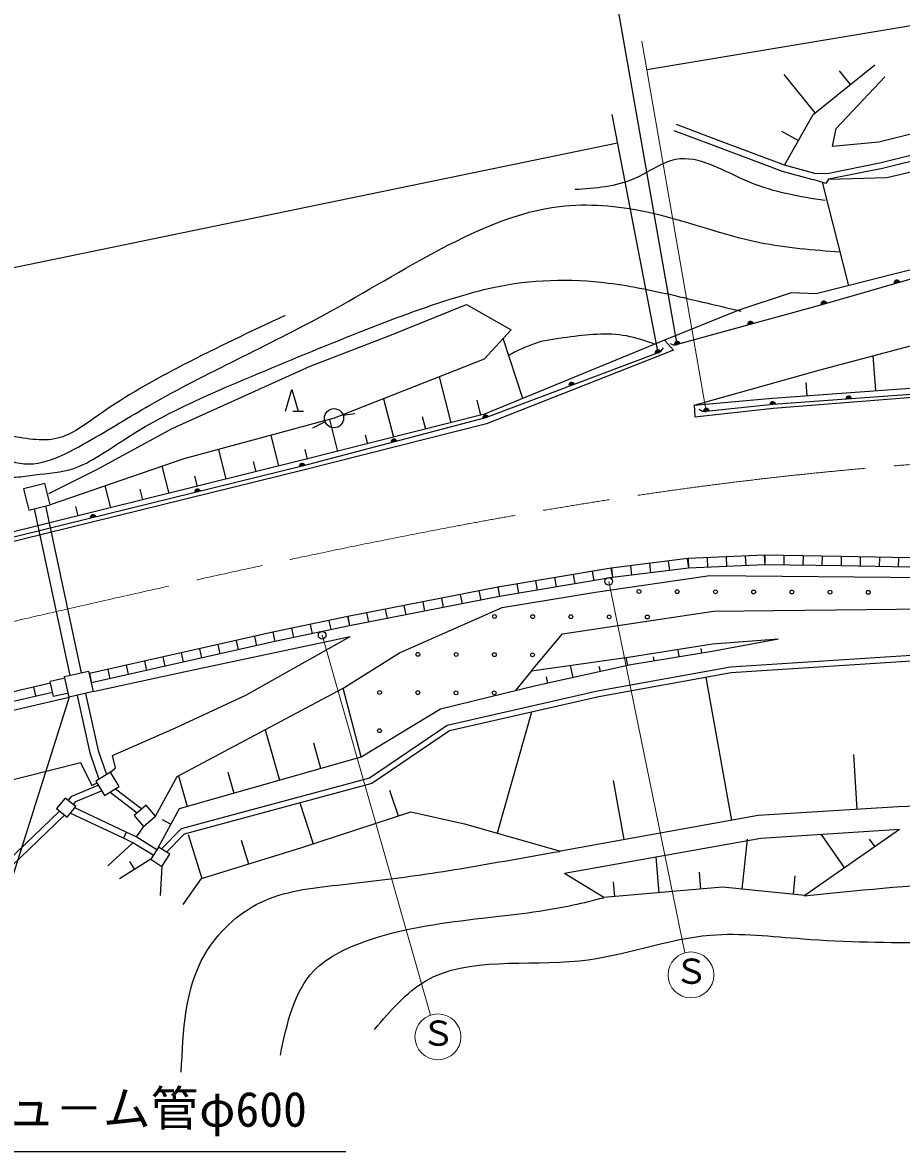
# Model space of a CAD drawing. Units: millimetres, scale not verified. Extents: x 40000 to 680000, y 20000 to 380000.
# Drawn here: x 269662 to 315657, y 290436 to 349515 of the extents above; entities that cross this region are included whole.
import ezdxf
from ezdxf.enums import TextEntityAlignment as Align

# ---------------------------------------------------------------- set-up
doc = ezdxf.new("R2010")
doc.units = ezdxf.units.MM
doc.header["$LTSCALE"] = 1000
doc.linetypes.add('CHAIN', pattern=[18.5, 12, -1.5, 3.5, -1.5])
for name, color, linetype, lineweight in [('M-BGD', 7, 'Continuous', 25), ('M-BMK', 2, 'CHAIN', 13), ('M-STR-HTXT', 7, 'Continuous', 13), ('M-STR-STR3', 7, 'Continuous', 25)]:
    doc.layers.add(name, color=color, linetype=linetype, lineweight=lineweight)
doc.styles.add('ＭＳ ゴシック', font='')
doc.styles.get('ＭＳ ゴシック').set_extended_font_data('MS Gothic')

msp = doc.modelspace()

# ---------------------------------------------------------------- linework, layer by layer
at = {"layer": 'M-BGD'}
for p, q in [((309500, 346804), (311133, 344783)), ((311032, 344701), (314257, 347308)), ((312395, 346983), (312972, 346269)), ((312243, 343963), (314792, 346682)), ((323727, 345562), (314467, 343264)), ((309544, 342053), (311032, 344701)), ((305818, 343074), (303758, 343846)), ((305941, 343402), (303881, 344174)), ((312056, 343029), (312243, 343963)), ((323355, 344352), (314602, 342178)), ((323405, 344055), (314668, 341885)), ((309544, 342053), (305941, 343402)), ((309374, 343837), (310265, 343337)), ((314467, 343264), (312056, 343029)), ((314886, 341413), (323546, 343429)), ((309436, 341720), (305818, 343074)), ((314602, 342178), (311772, 341607)), ((311034, 341288), (309436, 341720)), ((311126, 341625), (309544, 342053)), ((311772, 341607), (311126, 341625)), ((314668, 341885), (311832, 341312)), ((311700, 341098), (311045, 341298)), ((311507, 341157), (312892, 335743)), ((311832, 341312), (311700, 341098)), ((311832, 341312), (314886, 341413)), ((319136, 337341), (311201, 335311)), ((319253, 336993), (311607, 334786)), ((309889, 335375), (307144, 334461)), ((311201, 335311), (309889, 335375)), ((288886, 333131), (292902, 334759)), ((292902, 334759), (295233, 333440)), ((307144, 334461), (303251, 332895)), ((311607, 334786), (303927, 332671)), ((311404, 331349), (321187, 333939)), ((295233, 333440), (293819, 331893)), ((284707, 331532), (288886, 333131)), ((303251, 332895), (293836, 329019)), ((295850, 329849), (294817, 332985)), ((303251, 332895), (303736, 332378)), ((302918, 332238), (293896, 328823)), ((303736, 332378), (293944, 328511)), ((314163, 332079), (314296, 330251)), ((277484, 328271), (284707, 331532)), ((293819, 331893), (285961, 328809)), ((291473, 330972), (292078, 328575)), ((304805, 329494), (311404, 331349)), ((283418, 329185), (283754, 330305)), ((283754, 330305), (284090, 329185)), ((308908, 329857), (316848, 330437)), ((310647, 330681), (310698, 329988)), ((288558, 329828), (289068, 327814)), ((293433, 329751), (293631, 328968)), ((304805, 329494), (308908, 329857)), ((316882, 330105), (308919, 329521)), ((308939, 329336), (316895, 329958)), ((283810, 329185), (284370, 329185)), ((304805, 329494), (304851, 328878)), ((304851, 328878), (308939, 329336)), ((308919, 329521), (305444, 329168)), ((285961, 328809), (278106, 326691)), ((293836, 329019), (284290, 326607)), ((293896, 328823), (284298, 326298)), ((293944, 328511), (284409, 326114)), ((285499, 328625), (284837, 328294)), ((285721, 328744), (286143, 327075)), ((286419, 328975), (287055, 329056)), ((290573, 328903), (290742, 328237)), ((273553, 326120), (277484, 328271)), ((282657, 327918), (283058, 326301)), ((287590, 327933), (287707, 327470)), ((279920, 327180), (280307, 325619)), ((284430, 327173), (284556, 326674)), ((284290, 326607), (267835, 322527)), ((284298, 326298), (267882, 322262)), ((271032, 324870), (273553, 326120)), ((278106, 326691), (271103, 324280)), ((276957, 326296), (277309, 324876)), ((281729, 326538), (281862, 326005)), ((284409, 326114), (267925, 322048)), ((278658, 325779), (278791, 325243)), ((270826, 325391), (269716, 325114)), ((269716, 325114), (269994, 324003)), ((271103, 324280), (270826, 325391)), ((273972, 325268), (274257, 324119)), ((275798, 325090), (275936, 324535)), ((269994, 324003), (271103, 324280)), ((270276, 324073), (272141, 315351)), ((270858, 324219), (272726, 315485)), ((272426, 324190), (272549, 323696)), ((304471, 321461), (300466, 320965)), ((304452, 321458), (304513, 320962)), ((308497, 321641), (304471, 321461)), ((304491, 321461), (304513, 320962)), ((305489, 321506), (305511, 321007)), ((306486, 321551), (306509, 321051)), ((307484, 321595), (307507, 321096)), ((308482, 321640), (308504, 321141)), ((312504, 321577), (308497, 321641)), ((308512, 321641), (308504, 321141)), ((309510, 321625), (309502, 321125)), ((310508, 321609), (310500, 321109)), ((311505, 321593), (311497, 321093)), ((312505, 321577), (312495, 321078)), ((312503, 321577), (312495, 321078)), ((356454, 320716), (312504, 321577)), ((313504, 321558), (313494, 321058)), ((314502, 321538), (314493, 321038)), ((315501, 321519), (315491, 321019)), ((300466, 320965), (294535, 319975)), ((300455, 320963), (300537, 320470)), ((300476, 320966), (300537, 320470)), ((304513, 320962), (300537, 320470)), ((301470, 321089), (301531, 320593)), ((302464, 321212), (302525, 320716)), ((303458, 321335), (303519, 320839)), ((308504, 321141), (304513, 320962)), ((312495, 321078), (308504, 321141)), ((356441, 320216), (312495, 321078)), ((300537, 320470), (294625, 319483)), ((296513, 320305), (296596, 319812)), ((297499, 320470), (297581, 319977)), ((298484, 320634), (298567, 320141)), ((299470, 320799), (299552, 320305)), ((299652, 319707), (305630, 320576)), ((305630, 320576), (324691, 320409)), ((294535, 319975), (286678, 318426)), ((293547, 319780), (293644, 319290)), ((294528, 319974), (294625, 319483)), ((294543, 319977), (294625, 319483)), ((294760, 318902), (299652, 319707)), ((295528, 320141), (295610, 319648)), ((294625, 319483), (286777, 317936)), ((290604, 319200), (290701, 318709)), ((291585, 319394), (291682, 318903)), ((292566, 319587), (292663, 319096)), ((287661, 318620), (287758, 318129)), ((288642, 318813), (288739, 318323)), ((289394, 316534), (294760, 318902)), ((289623, 319007), (289720, 318516)), ((297913, 317516), (305818, 318717)), ((305818, 318717), (321130, 318869)), ((286678, 318426), (282764, 317609)), ((286777, 317936), (282870, 317121)), ((284721, 318018), (284824, 317528)), ((285698, 318221), (285800, 317732)), ((286675, 318425), (286777, 317936)), ((286680, 318426), (286777, 317936)), ((282764, 317609), (273165, 315449)), ((278107, 315528), (286815, 317381)), ((281341, 314319), (286815, 317381)), ((281801, 317392), (281910, 316905)), ((282760, 317608), (282870, 317121)), ((282768, 317610), (282870, 317121)), ((283745, 317814), (283847, 317324)), ((296300, 315583), (297913, 317516)), ((305750, 316616), (309220, 317267)), ((305766, 316995), (309220, 317267)), ((282870, 317121), (273275, 314961)), ((278922, 316745), (279032, 316257)), ((279882, 316961), (279991, 316473)), ((280841, 317177), (280951, 316689)), ((301478, 316325), (305766, 316995)), ((303948, 316685), (304005, 316334)), ((305163, 316755), (305200, 316527)), ((276044, 316097), (276153, 315609)), ((277003, 316313), (277113, 315825)), ((277963, 316529), (278072, 316041)), ((286447, 314683), (289394, 316534)), ((296300, 315583), (301478, 316325)), ((301229, 316285), (301318, 315889)), ((301492, 315928), (305750, 316616)), ((302664, 316322), (302696, 316123)), ((317464, 316483), (306711, 315781)), ((317484, 316184), (306747, 315483)), ((271848, 315284), (273113, 315574)), ((273113, 315574), (273360, 314502)), ((273360, 314502), (278107, 315528)), ((274124, 315665), (274234, 315177)), ((275084, 315881), (275194, 315393)), ((296300, 315583), (295455, 314553)), ((296530, 314815), (301492, 315928)), ((298317, 315860), (298455, 315246)), ((306711, 315781), (299753, 314521)), ((306747, 315483), (299813, 314227)), ((299822, 315839), (299883, 315567)), ((213302, 301626), (271126, 314965)), ((271884, 315197), (271113, 315023)), ((271289, 314243), (271113, 315023)), ((272094, 314212), (271848, 315284)), ((273165, 315449), (273275, 314961)), ((297061, 315273), (297134, 314950)), ((305425, 315244), (306764, 307760)), ((213422, 301141), (271236, 314477)), ((270233, 314759), (270346, 314271)), ((272061, 314417), (271289, 314243)), ((273360, 314502), (272094, 314212)), ((272524, 314302), (273178, 311295)), ((272963, 314397), (273612, 311418)), ((277663, 312598), (281341, 314319)), ((277758, 310054), (286447, 314683)), ((287374, 311090), (286447, 314683)), ((291532, 313600), (296530, 314815)), ((299753, 314521), (291884, 312730)), ((212098, 300313), (272094, 314212)), ((299813, 314227), (292006, 312450)), ((287374, 311090), (291532, 313600)), ((296295, 313426), (294503, 307094)), ((274361, 311162), (277663, 312598)), ((291884, 312730), (287816, 309972)), ((282356, 312503), (283106, 309873)), ((292006, 312450), (287942, 309696)), ((273612, 311418), (274054, 310158)), ((284881, 311824), (285262, 310488)), ((261321, 307916), (272685, 310785)), ((272685, 310785), (273294, 309584)), ((273178, 311295), (273661, 309919)), ((274518, 310506), (274361, 311162)), ((277877, 308381), (287374, 311090)), ((313146, 311212), (313328, 308338)), ((274257, 310282), (273489, 309813)), ((274257, 310282), (274518, 310506)), ((274717, 309526), (274257, 310282)), ((280404, 310280), (280715, 309191)), ((272239, 309036), (273616, 309605)), ((273294, 309584), (273574, 309720)), ((273489, 309813), (273949, 309058)), ((276616, 307980), (277758, 310054)), ((277817, 310086), (278271, 308494)), ((287816, 309972), (277963, 307315)), ((287942, 309696), (278119, 307046)), ((300579, 309849), (301133, 306753)), ((272078, 308835), (272239, 309036)), ((272455, 308747), (273800, 309302)), ((273949, 309058), (274717, 309526)), ((274243, 309237), (275667, 308158)), ((274518, 309405), (275899, 308359)), ((288871, 309345), (289312, 307996)), ((271893, 308930), (271439, 308375)), ((272442, 308482), (271893, 308930)), ((271988, 307927), (272442, 308482)), ((272351, 308617), (272455, 308747)), ((275091, 307142), (272390, 308418)), ((276122, 308551), (275506, 308019)), ((276616, 307980), (276122, 308551)), ((284166, 308677), (284865, 306541)), ((315489, 308475), (308157, 308009)), ((317217, 308521), (315489, 308475)), ((271591, 308251), (268421, 305214)), ((271864, 308027), (268635, 304934)), ((271439, 308375), (271988, 307927)), ((274942, 306825), (272161, 308139)), ((275506, 308019), (275999, 307448)), ((275999, 307448), (276616, 307980)), ((276779, 306368), (277877, 308381)), ((276961, 307810), (277427, 307556)), ((284283, 306350), (289990, 308217)), ((289990, 308217), (292788, 307579)), ((308157, 308009), (297811, 306158)), ((275999, 307448), (275600, 306903)), ((277963, 307315), (276930, 306270)), ((292788, 307579), (297811, 306158)), ((315565, 307277), (308301, 306816)), ((315565, 307277), (310601, 303834)), ((275091, 307142), (274942, 306825)), ((275433, 306595), (274943, 306825)), ((275600, 306903), (275091, 307142)), ((276689, 306228), (275600, 306903)), ((278119, 307046), (277188, 306104)), ((278323, 307023), (279039, 304721)), ((281099, 306721), (281484, 305481)), ((308301, 306816), (298022, 304977)), ((307576, 306770), (307312, 304167)), ((311459, 307016), (312671, 305269)), ((313973, 306782), (314258, 306371)), ((275433, 306595), (274116, 305387)), ((276499, 305934), (275433, 306595)), ((276779, 306368), (276370, 305735)), ((277366, 305989), (276779, 306368)), ((279022, 304716), (284283, 306350)), ((276370, 305735), (274740, 304703)), ((275263, 305601), (275519, 305196)), ((276370, 305735), (276957, 305356)), ((276957, 305356), (277366, 305989)), ((302796, 305831), (302961, 303973)), ((276957, 305356), (276867, 303828)), ((300076, 303718), (298022, 304977)), ((305069, 305052), (305147, 304167)), ((310084, 304861), (309987, 303896)), ((278063, 303364), (279022, 304716)), ((306297, 304269), (300076, 303718)), ((300577, 304544), (300646, 303768)), ((310601, 303834), (306297, 304269))]:
    msp.add_line(p, q, dxfattribs=at)
for centre, radius in [((285961, 328809), 500), ((300339, 320269), 200), ((301923, 319737), 100), ((303923, 319730), 100), ((305923, 319724), 100), ((307923, 319717), 100), ((309923, 319710), 100), ((311923, 319703), 100), ((313923, 319696), 100), ((294359, 318434), 100), ((296359, 318427), 100), ((298359, 318420), 100), ((300359, 318413), 100), ((302359, 318406), 100), ((285341, 317453), 200), ((290353, 316447), 100), ((292353, 316440), 100), ((294353, 316434), 100), ((296353, 316427), 100), ((288346, 314454), 100), ((290346, 314447), 100), ((292346, 314440), 100), ((294346, 314434), 100), ((288339, 312454), 100)]:
    msp.add_circle(centre, radius, dxfattribs=at)
for centre, radius, start, end in [((315430, 335889), 150, 16.09899, 196.09899), ((315430, 335889), 100, 16.09899, 196.09899), ((315430, 335889), 50, 16.09899, 196.09899), ((311607, 334786), 150, 16.09899, 195.39702), ((311607, 334786), 100, 16.09899, 195.39702), ((311607, 334786), 50, 16.09899, 195.39702), ((307767, 333729), 150, 15.39702, 195.39702), ((307767, 333729), 100, 15.39702, 195.39702), ((307767, 333729), 50, 15.39702, 195.39702), ((303794, 333153), 500, 240.39702, 285.39702), ((303927, 332671), 150, 15.39702, 195.39702), ((303927, 332671), 100, 15.39702, 195.39702), ((303927, 332671), 50, 15.39702, 195.39702), ((302918, 332238), 150, 20.73502, 200.73502), ((302918, 332238), 100, 20.73502, 200.73502), ((302918, 332238), 50, 20.73502, 200.73502), ((302741, 332706), 500, 290.73502, 335.73502), ((298407, 330531), 150, 20.73502, 200.73502), ((298407, 330531), 100, 20.73502, 200.73502), ((298407, 330531), 50, 20.73502, 200.73502), ((308919, 329521), 150, 4.19464, 185.8008), ((312900, 329813), 150, 4.19464, 184.19464), ((312900, 329813), 100, 4.19464, 184.19464), ((312900, 329813), 50, 4.19464, 184.19464), ((305394, 329665), 500, 230.8008, 275.8008), ((305444, 329168), 150, 5.8008, 185.8008), ((305444, 329168), 100, 5.8008, 185.8008), ((305444, 329168), 50, 5.8008, 185.8008), ((308919, 329521), 100, 4.19464, 185.8008), ((308919, 329521), 50, 4.19464, 185.8008), ((293896, 328823), 150, 20.73502, 194.74099), ((293896, 328823), 100, 20.73502, 194.74099), ((293896, 328823), 50, 20.73502, 194.74099), ((289097, 327561), 150, 14.74099, 194.74099), ((289097, 327561), 100, 14.74099, 194.74099), ((289097, 327561), 50, 14.74099, 194.74099), ((284298, 326298), 150, 14.74099, 193.81237), ((284298, 326298), 100, 14.74099, 193.81237), ((284298, 326298), 50, 14.74099, 193.81237), ((278826, 324953), 150, 13.81237, 193.81237), ((278826, 324953), 100, 13.81237, 193.81237), ((278826, 324953), 50, 13.81237, 193.81237), ((273354, 323607), 150, 13.81237, 193.81237), ((273354, 323607), 100, 13.81237, 193.81237), ((273354, 323607), 50, 13.81237, 193.81237)]:
    msp.add_arc(centre, radius, start, end, dxfattribs=at)
for points, knots in [([(311661, 340198), (310346, 340404), (309030, 340609), (307709, 341158), (306391, 341704), (305068, 342592), (303833, 342347), (303111, 342204), (302420, 341675), (301684, 341349), (300702, 340915), (299639, 340845), (298576, 340774)], [0, 0, 0, 0, 1, 1, 1, 2, 2, 2, 3, 3, 3, 4, 4, 4, 4]), ([(215188, 314801), (215977, 314716), (216766, 314631), (217558, 314562), (218585, 314474), (219616, 314414), (220645, 314426), (221928, 314441), (223209, 314567), (224482, 314767), (226928, 315152), (229345, 315810), (231748, 316166), (233524, 316429), (235293, 316526), (237154, 317001), (238331, 317302), (239544, 317753), (240190, 318656), (240717, 319392), (240867, 320428), (241333, 321231), (241938, 322274), (243078, 322925), (244200, 323506), (246392, 324641), (248519, 325512), (250762, 326345), (252257, 326901), (253805, 327440), (255367, 327573), (257167, 327727), (258986, 327341), (260854, 327343), (263310, 327346), (265851, 328019), (268069, 327036), (268480, 326854), (268881, 326614), (269297, 326499), (270510, 326162), (271855, 326883), (273057, 327573), (274220, 328242), (275249, 328882), (276319, 329492), (279263, 331171), (282514, 332620), (285567, 334289), (287606, 335403), (289557, 336616), (291630, 337704), (293572, 338723), (295621, 339634), (297770, 339891), (299253, 340069), (300783, 339935), (302260, 339623), (304295, 339191), (306230, 338420), (308246, 338011), (309628, 337731), (311047, 337621), (312467, 337512)], [0, 0, 0, 0, 1, 1, 1, 2, 2, 2, 3, 3, 3, 4, 4, 4, 5, 5, 5, 6, 6, 6, 7, 7, 7, 8, 8, 8, 9, 9, 9, 10, 10, 10, 11, 11, 11, 12, 12, 12, 13, 13, 13, 14, 14, 14, 15, 15, 15, 16, 16, 16, 17, 17, 17, 18, 18, 18, 19, 19, 19, 20, 20, 20, 21, 21, 21, 21]), ([(219925, 313813), (221297, 313912), (222669, 314011), (224031, 314183), (225650, 314387), (227255, 314692), (228860, 314994), (230087, 315224), (231314, 315452), (232544, 315663), (233851, 315888), (235161, 316093), (236474, 316298), (237231, 316416), (237989, 316534), (238712, 316809), (239632, 317159), (240495, 317764), (241056, 318554), (241589, 319305), (241849, 320223), (242342, 321021), (242616, 321463), (242961, 321868), (243369, 322171), (244153, 322754), (245168, 322961), (246118, 323281), (247794, 323845), (249269, 324761), (250876, 325449), (252016, 325936), (253222, 326308), (254445, 326453), (256119, 326652), (257825, 326424), (259520, 326347), (260898, 326286), (262269, 326324), (263644, 326321), (264971, 326319), (266301, 326278), (267610, 325977), (268104, 325864), (268595, 325713), (269090, 325713), (269405, 325713), (269722, 325775), (270042, 325819), (270737, 325915), (271447, 325928), (272104, 326110), (273092, 326382), (273960, 327035), (274853, 327616), (277014, 329025), (279320, 330021), (281647, 331000), (283529, 331793), (285424, 332575), (287330, 333326), (289004, 333987), (290687, 334624), (292406, 335150), (293025, 335340), (293649, 335516), (294283, 335653), (296252, 336078), (298314, 336132), (300316, 335884), (301575, 335728), (302811, 335454), (304044, 335170), (305116, 334924), (306186, 334670), (307256, 334417)], [0, 0, 0, 0, 1, 1, 1, 2, 2, 2, 3, 3, 3, 4, 4, 4, 5, 5, 5, 6, 6, 6, 7, 7, 7, 8, 8, 8, 9, 9, 9, 10, 10, 10, 11, 11, 11, 12, 12, 12, 13, 13, 13, 14, 14, 14, 15, 15, 15, 16, 16, 16, 17, 17, 17, 18, 18, 18, 19, 19, 19, 20, 20, 20, 21, 21, 21, 22, 22, 22, 23, 23, 23, 24, 24, 24, 25, 25, 25, 25]), ([(283402, 334188), (281606, 333343), (279810, 332499), (278069, 331600), (276556, 330818), (275085, 329995), (273638, 328972), (272943, 328481), (272253, 327944), (271482, 327757), (270661, 327558), (269748, 327755), (268855, 327914), (267142, 328219), (265501, 328385), (263836, 328424), (262282, 328459), (260706, 328382), (259130, 328306)], [0, 0, 0, 0, 1, 1, 1, 2, 2, 2, 3, 3, 3, 4, 4, 4, 5, 5, 5, 6, 6, 6, 6]), ([(302739, 332685), (302254, 332853), (301769, 333021), (301273, 333114), (300263, 333302), (299206, 333175), (298164, 333042), (297591, 332969), (297022, 332894), (296484, 332721), (295990, 332561), (295522, 332319), (295054, 332077)], [0, 0, 0, 0, 1, 1, 1, 2, 2, 2, 3, 3, 3, 4, 4, 4, 4]), ([(277970, 294585), (278062, 296763), (278154, 298940), (279202, 300745), (279867, 301892), (280918, 302889), (282119, 303468), (283360, 304067), (284760, 304221), (286139, 304376), (287714, 304554), (289261, 304733), (290808, 304960), (292364, 305188), (293922, 305464), (295476, 305738), (296244, 305873), (297011, 306007), (297778, 306141)], [0, 0, 0, 0, 1, 1, 1, 2, 2, 2, 3, 3, 3, 4, 4, 4, 5, 5, 5, 6, 6, 6, 6]), ([(310560, 303816), (313312, 304093), (316065, 304370), (318824, 304512), (321746, 304661), (324675, 304658), (327599, 304863), (330529, 305067), (333454, 305480), (336373, 305565), (339853, 305665), (343325, 305301), (346763, 304090), (349719, 303049), (352650, 301383), (355467, 301704), (357493, 301934), (359461, 303192), (361504, 304090), (365098, 305669), (368929, 306135), (372736, 306126), (376631, 306117), (380503, 305610), (384389, 305354), (388340, 305093), (392307, 305091), (396252, 304863), (398541, 304730), (400822, 304522), (403132, 304512), (404968, 304504), (406822, 304621), (408607, 304371), (411387, 303982), (413998, 302702), (416610, 301423)], [0, 0, 0, 0, 1, 1, 1, 2, 2, 2, 3, 3, 3, 4, 4, 4, 5, 5, 5, 6, 6, 6, 7, 7, 7, 8, 8, 8, 9, 9, 9, 10, 10, 10, 11, 11, 11, 12, 12, 12, 12]), ([(283155, 295482), (283506, 297137), (283857, 298792), (284906, 299885), (285657, 300668), (286768, 301163), (287876, 301529), (289816, 302170), (291750, 302418), (293711, 302643), (295303, 302827), (296913, 302996), (298485, 303333), (299020, 303448), (299550, 303582), (300080, 303716)], [0, 0, 0, 0, 1, 1, 1, 2, 2, 2, 3, 3, 3, 4, 4, 4, 5, 5, 5, 5]), ([(288079, 296822), (288916, 297796), (289752, 298769), (290762, 299361), (292980, 300660), (296035, 300113), (298810, 300415), (301197, 300675), (303378, 301563), (305661, 301756), (307245, 301890), (308878, 301690), (310500, 301565), (312762, 301390), (315002, 301360), (317255, 301373), (319462, 301385), (321681, 301437), (323866, 301756), (326467, 302136), (329020, 302893), (331627, 303145), (333163, 303294), (334719, 303268), (336274, 303241)], [0, 0, 0, 0, 1, 1, 1, 2, 2, 2, 3, 3, 3, 4, 4, 4, 5, 5, 5, 6, 6, 6, 7, 7, 7, 8, 8, 8, 8])]:
    msp.add_open_spline(points, degree=3, knots=knots, dxfattribs=at)
at = {"layer": 'M-BMK'}
msp.add_open_spline([(265622, 317355), (266343, 317521), (267064, 317688), (267786, 317854), (268507, 318020), (269229, 318186), (269950, 318351), (270672, 318517), (271393, 318682), (272115, 318847), (276445, 319835), (280778, 320812), (285126, 321722), (291655, 323090), (298220, 324308), (304832, 325194), (311439, 326079), (318092, 326633), (324755, 326864), (329197, 327018), (333643, 327029), (338084, 326904), (338825, 326883), (339566, 326859), (340306, 326836), (341047, 326813), (341787, 326791), (342527, 326766), (343266, 326741), (344005, 326711), (344744, 326682)], degree=3, knots=[0, 0, 0, 0, 1, 1, 1, 2, 2, 2, 3, 3, 3, 4, 4, 4, 5, 5, 5, 6, 6, 6, 7, 7, 7, 8, 8, 8, 9, 9, 9, 10, 10, 10, 10], dxfattribs=at)
at = {"layer": 'M-STR-HTXT'}
for p, q in [((305444, 329168), (302071, 348546)), ((300339, 320269), (304330, 300832)), ((285341, 317453), (291007, 297566))]:
    msp.add_line(p, q, dxfattribs=at)
for centre in [(304642, 299673), (291398, 296432)]:
    msp.add_circle(centre, 1200, dxfattribs=at)
at = {"layer": 'M-STR-STR3'}
for p, q in [((303927, 332671), (300159, 354113)), ((302328, 347068), (340570, 353443)), ((302918, 332238), (300519, 344696)), ((208631, 324205), (300803, 343223)), ((272107, 314211), (264566, 290436)), ((264566, 290436), (286583, 290436))]:
    msp.add_line(p, q, dxfattribs=at)

# ---------------------------------------------------------------- texts
at = {"layer": 'M-STR-HTXT', "style": 'ＭＳ ゴシック'}
for p in [(303753, 298812), (290508, 295571)]:
    msp.add_text('Ｓ', height=1320, dxfattribs=at).set_placement(p, align=Align.BOTTOM_LEFT)
at = {"layer": 'M-STR-STR3', "style": 'ＭＳ ゴシック'}
for s, p in [('ヒュ－ム管', (266361, 291229)), ('φ600', (278906, 291178))]:
    msp.add_text(s, height=1833, dxfattribs=at).set_placement(p, align=Align.BOTTOM_LEFT)

doc.saveas('drawing.dxf')
